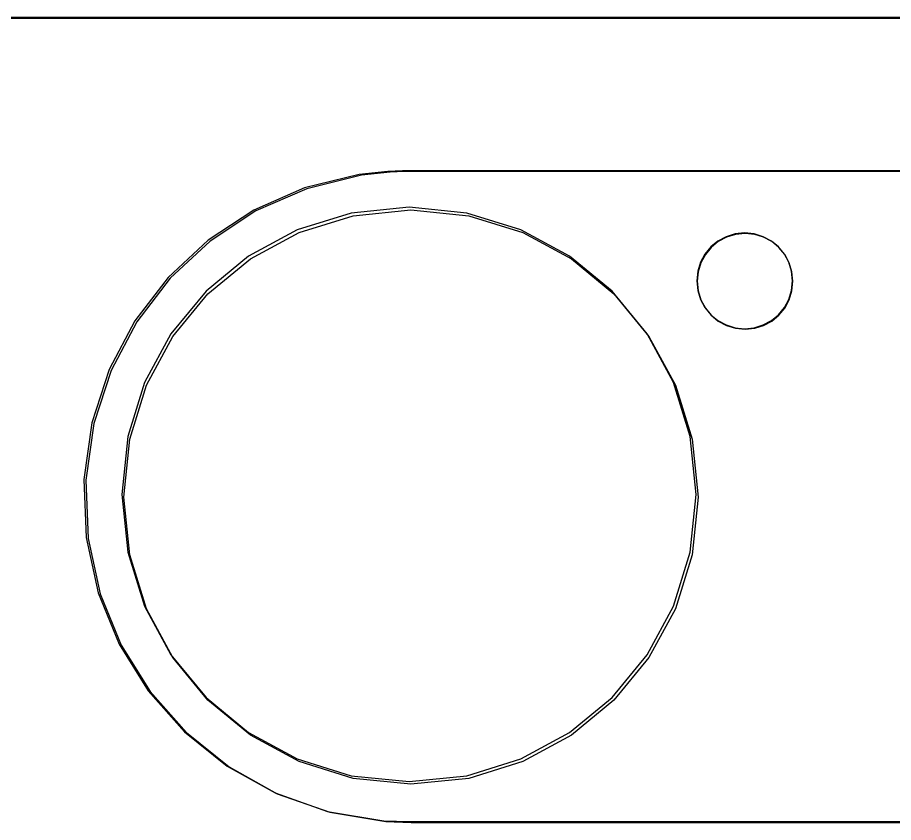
# Model space of a CAD drawing. Extents: x 1 to 47.7, y 0.2 to 35.
# Drawn here: x 14.588 to 15.504, y 13.634 to 14.475 of the extents above; entities that cross this region are included whole.
import ezdxf

# ---------------------------------------------------------------- set-up
doc = ezdxf.new("R2010")
doc.units = 0
doc.header["$MEASUREMENT"] = 0
for name, color, linetype in [('4_1__5U__UP_TO_TWO_IO_BOAR', 7, 'CONTINUOUS'), ('4_2__5U__FRONT_PANEL_W_24_', 7, 'CONTINUOUS'), ('5_1___24__TARGET_LEDS___12', 7, 'CONTINUOUS')]:
    doc.layers.add(name, color=color, linetype=linetype)

msp = doc.modelspace()

# ---------------------------------------------------------------- linework, layer by layer
at = {"layer": '4_1__5U__UP_TO_TWO_IO_BOAR'}
for points in [[(16.4735, 14.47367), (16.36714, 14.47367), (16.25855, 14.47367), (16.14778, 14.47367), (16.03491, 14.47367), (15.92001, 14.47367), (15.80316, 14.47367), (15.68441, 14.47367), (15.56385, 14.47367), (15.44153, 14.47367), (15.31754, 14.47367), (15.19193, 14.47367), (15.06479, 14.47367), (14.93618, 14.47367), (14.80616, 14.47367), (14.67482, 14.47367), (14.54222, 14.47367)], [(15.54988, 14.3136), (15.34926, 14.3136), (15.25846, 14.3136), (15.17737, 14.3136), (15.10848, 14.3136), (15.05431, 14.3136), (15.01738, 14.3136), (15.00021, 14.3136), (14.9927, 14.31354), (14.97747, 14.31291), (14.94756, 14.30967), (14.89033, 14.2957), (14.83733, 14.2725), (14.78947, 14.24099), (14.74768, 14.20209), (14.71289, 14.15672), (14.68601, 14.10582), (14.66797, 14.05029), (14.65969, 13.99107), (14.66198, 13.93036), (14.67456, 13.87261), (14.6965, 13.81895), (14.72688, 13.77031), (14.76479, 13.7276), (14.80929, 13.69176), (14.85947, 13.66369), (14.9144, 13.64433), (14.97315, 13.63461), (14.99951, 13.63361), (15.01366, 13.63361), (15.04792, 13.63361), (15.09978, 13.63361), (15.16672, 13.63361), (15.24623, 13.63361), (15.33579, 13.63361), (15.43289, 13.63361), (15.63967, 13.63361)]]:
    msp.add_lwpolyline(points, dxfattribs=at)
for points in [[(14.99928, 13.67358), (14.93881, 13.67968), (14.8825, 13.69716), (14.83154, 13.72482), (14.78713, 13.76145), (14.7505, 13.80584), (14.72283, 13.8568), (14.70535, 13.91312), (14.69926, 13.97358), (14.70535, 14.03404), (14.72283, 14.09035), (14.7505, 14.14131), (14.78713, 14.18571), (14.83154, 14.22234), (14.8825, 14.25), (14.93881, 14.26748), (14.99928, 14.27357), (15.05974, 14.26748), (15.11606, 14.25), (15.16702, 14.22234), (15.21142, 14.18571), (15.24806, 14.14131), (15.27572, 14.09035), (15.2932, 14.03404), (15.2993, 13.97358), (15.2932, 13.91312), (15.27572, 13.8568), (15.24806, 13.80584), (15.21142, 13.76145), (15.16702, 13.72482), (15.11606, 13.69716), (15.05974, 13.67968)], [(15.34842, 14.14892), (15.3585, 14.14994), (15.36789, 14.15286), (15.37639, 14.15747), (15.38379, 14.16358), (15.3899, 14.17098), (15.39451, 14.17948), (15.39743, 14.18887), (15.39845, 14.19895), (15.39743, 14.20902), (15.39451, 14.21841), (15.3899, 14.2269), (15.38379, 14.2343), (15.37639, 14.2404), (15.36789, 14.24501), (15.3585, 14.24793), (15.34842, 14.24894), (15.33835, 14.24793), (15.32897, 14.24501), (15.32048, 14.2404), (15.31309, 14.2343), (15.30699, 14.2269), (15.30238, 14.21841), (15.29947, 14.20902), (15.29846, 14.19895), (15.29947, 14.18887), (15.30238, 14.17948), (15.30699, 14.17098), (15.31309, 14.16358), (15.32048, 14.15747), (15.32897, 14.15286), (15.33835, 14.14994)]]:
    msp.add_lwpolyline(points, close=True, dxfattribs=at)
at = {"layer": '4_2__5U__FRONT_PANEL_W_24_'}
for points in [[(16.522, 14.47452), (16.41848, 14.47452), (16.31266, 14.47452), (16.20461, 14.47452), (16.0944, 14.47452), (15.98211, 14.47452), (15.86779, 14.47452), (15.75153, 14.47452), (15.63338, 14.47452), (15.51343, 14.47452), (15.39173, 14.47452), (15.26837, 14.47452), (15.1434, 14.47452), (15.0169, 14.47452), (14.88894, 14.47452), (14.75959, 14.47452), (14.62891, 14.47452), (14.49698, 14.47452)], [(15.54767, 14.31445), (15.34705, 14.31445), (15.25625, 14.31445), (15.17516, 14.31445), (15.10627, 14.31445), (15.0521, 14.31445), (15.01517, 14.31445), (14.998, 14.31445), (14.99049, 14.31439), (14.97526, 14.31376), (14.94535, 14.31053), (14.88812, 14.29656), (14.83512, 14.27335), (14.78726, 14.24184), (14.74547, 14.20294), (14.71068, 14.15758), (14.6838, 14.10667), (14.66576, 14.05115), (14.65748, 13.99193), (14.65977, 13.93121), (14.67235, 13.87347), (14.69429, 13.81981), (14.72467, 13.77116), (14.76258, 13.72846), (14.80708, 13.69261), (14.85726, 13.66454), (14.91219, 13.64519), (14.97094, 13.63546), (14.9973, 13.63446), (15.01145, 13.63446), (15.04571, 13.63446), (15.09757, 13.63446), (15.16451, 13.63446), (15.24402, 13.63446), (15.33358, 13.63446), (15.43068, 13.63446), (15.63746, 13.63446)]]:
    msp.add_lwpolyline(points, dxfattribs=at)
for points in [[(14.9973, 13.6764), (15.05776, 13.6825), (15.11408, 13.69998), (15.16504, 13.72763), (15.20944, 13.76427), (15.24608, 13.80866), (15.27374, 13.85962), (15.29122, 13.91594), (15.29732, 13.9764), (15.29122, 14.03686), (15.27374, 14.09317), (15.24608, 14.14413), (15.20944, 14.18853), (15.16504, 14.22516), (15.11408, 14.25282), (15.05776, 14.2703), (14.9973, 14.27639), (14.93684, 14.2703), (14.88052, 14.25282), (14.82956, 14.22516), (14.78515, 14.18853), (14.74852, 14.14413), (14.72085, 14.09317), (14.70337, 14.03686), (14.69728, 13.9764), (14.70337, 13.91594), (14.72085, 13.85962), (14.74852, 13.80866), (14.78515, 13.76427), (14.82956, 13.72763), (14.88052, 13.69998), (14.93684, 13.6825)], [(15.34803, 14.14942), (15.35811, 14.15044), (15.3675, 14.15336), (15.376, 14.15797), (15.3834, 14.16408), (15.38951, 14.17148), (15.39412, 14.17998), (15.39704, 14.18937), (15.39806, 14.19945), (15.39704, 14.20952), (15.39412, 14.21891), (15.38951, 14.2274), (15.3834, 14.2348), (15.376, 14.2409), (15.3675, 14.24551), (15.35811, 14.24842), (15.34803, 14.24944), (15.33796, 14.24842), (15.32858, 14.24551), (15.32009, 14.2409), (15.31269, 14.2348), (15.30659, 14.2274), (15.30199, 14.21891), (15.29908, 14.20952), (15.29807, 14.19945), (15.29908, 14.18937), (15.30199, 14.17998), (15.30659, 14.17148), (15.31269, 14.16408), (15.32009, 14.15797), (15.32858, 14.15336), (15.33796, 14.15044)]]:
    msp.add_lwpolyline(points, close=True, dxfattribs=at)
at = {"layer": '5_1___24__TARGET_LEDS___12'}
for points in [[(16.44548, 14.47452), (16.30456, 14.47452), (16.16191, 14.47452), (16.01762, 14.47452), (15.87175, 14.47452), (15.7244, 14.47452), (15.57563, 14.47452), (15.42553, 14.47452), (15.27417, 14.47452), (15.12163, 14.47452), (14.96799, 14.47452), (14.81334, 14.47452), (14.65774, 14.47452), (14.50127, 14.47452)], [(15.54767, 14.31445), (15.34705, 14.31445), (15.25625, 14.31445), (15.17516, 14.31445), (15.10627, 14.31445), (15.0521, 14.31445), (15.01517, 14.31445), (14.998, 14.31445), (14.99049, 14.31439), (14.97526, 14.31376), (14.94535, 14.31053), (14.88812, 14.29656), (14.83512, 14.27335), (14.78726, 14.24184), (14.74547, 14.20294), (14.71068, 14.15758), (14.6838, 14.10667), (14.66576, 14.05115), (14.65748, 13.99193), (14.65977, 13.93121), (14.67235, 13.87347), (14.69429, 13.81981), (14.72467, 13.77116), (14.76258, 13.72846), (14.80708, 13.69261), (14.85726, 13.66454), (14.91219, 13.64519), (14.97094, 13.63546), (14.9973, 13.63446), (15.01145, 13.63446), (15.04571, 13.63446), (15.09757, 13.63446), (15.16451, 13.63446), (15.24402, 13.63446), (15.33358, 13.63446), (15.43068, 13.63446), (15.63746, 13.63446)]]:
    msp.add_lwpolyline(points, dxfattribs=at)
for points in [[(14.9973, 13.6764), (15.05776, 13.6825), (15.11408, 13.69998), (15.16504, 13.72763), (15.20944, 13.76427), (15.24608, 13.80866), (15.27374, 13.85962), (15.29122, 13.91594), (15.29732, 13.9764), (15.29122, 14.03686), (15.27374, 14.09317), (15.24608, 14.14413), (15.20944, 14.18853), (15.16504, 14.22516), (15.11408, 14.25282), (15.05776, 14.2703), (14.9973, 14.27639), (14.93684, 14.2703), (14.88052, 14.25282), (14.82956, 14.22516), (14.78515, 14.18853), (14.74852, 14.14413), (14.72085, 14.09317), (14.70337, 14.03686), (14.69728, 13.9764), (14.70337, 13.91594), (14.72085, 13.85962), (14.74852, 13.80866), (14.78515, 13.76427), (14.82956, 13.72763), (14.88052, 13.69998), (14.93684, 13.6825)], [(15.34803, 14.14942), (15.35811, 14.15044), (15.3675, 14.15336), (15.376, 14.15797), (15.3834, 14.16408), (15.38951, 14.17148), (15.39412, 14.17998), (15.39704, 14.18937), (15.39806, 14.19945), (15.39704, 14.20952), (15.39412, 14.21891), (15.38951, 14.2274), (15.3834, 14.2348), (15.376, 14.2409), (15.3675, 14.24551), (15.35811, 14.24842), (15.34803, 14.24944), (15.33796, 14.24842), (15.32858, 14.24551), (15.32009, 14.2409), (15.31269, 14.2348), (15.30659, 14.2274), (15.30199, 14.21891), (15.29908, 14.20952), (15.29807, 14.19945), (15.29908, 14.18937), (15.30199, 14.17998), (15.30659, 14.17148), (15.31269, 14.16408), (15.32009, 14.15797), (15.32858, 14.15336), (15.33796, 14.15044)]]:
    msp.add_lwpolyline(points, close=True, dxfattribs=at)

doc.saveas('drawing.dxf')
